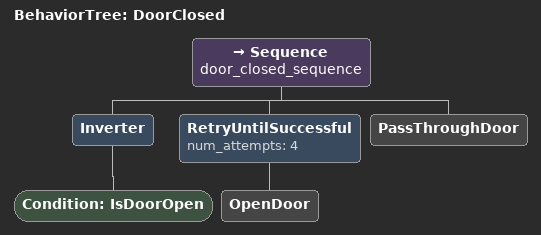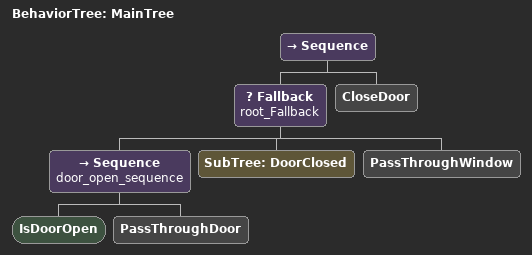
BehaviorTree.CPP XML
<root main_tree_to_execute = "MainTree">
    <BehaviorTree ID="DoorClosed">
        <Sequence name="door_closed_sequence">
            <Inverter>
                <Condition ID="IsDoorOpen"/>
            </Inverter>
            <RetryUntilSuccessful num_attempts="4">
                <OpenDoor/>
            </RetryUntilSuccessful>
            <PassThroughDoor/>
        </Sequence>
    </BehaviorTree>
    <BehaviorTree ID="MainTree">
        <Sequence>
            <Fallback name="root_Fallback">
                <Sequence name="door_open_sequence">
                    <IsDoorOpen/>
                    <PassThroughDoor/>
                </Sequence>
                <SubTree ID="DoorClosed"/>
                <PassThroughWindow/>
            </Fallback>
            <CloseDoor/>
        </Sequence>
    </BehaviorTree>
</root>
